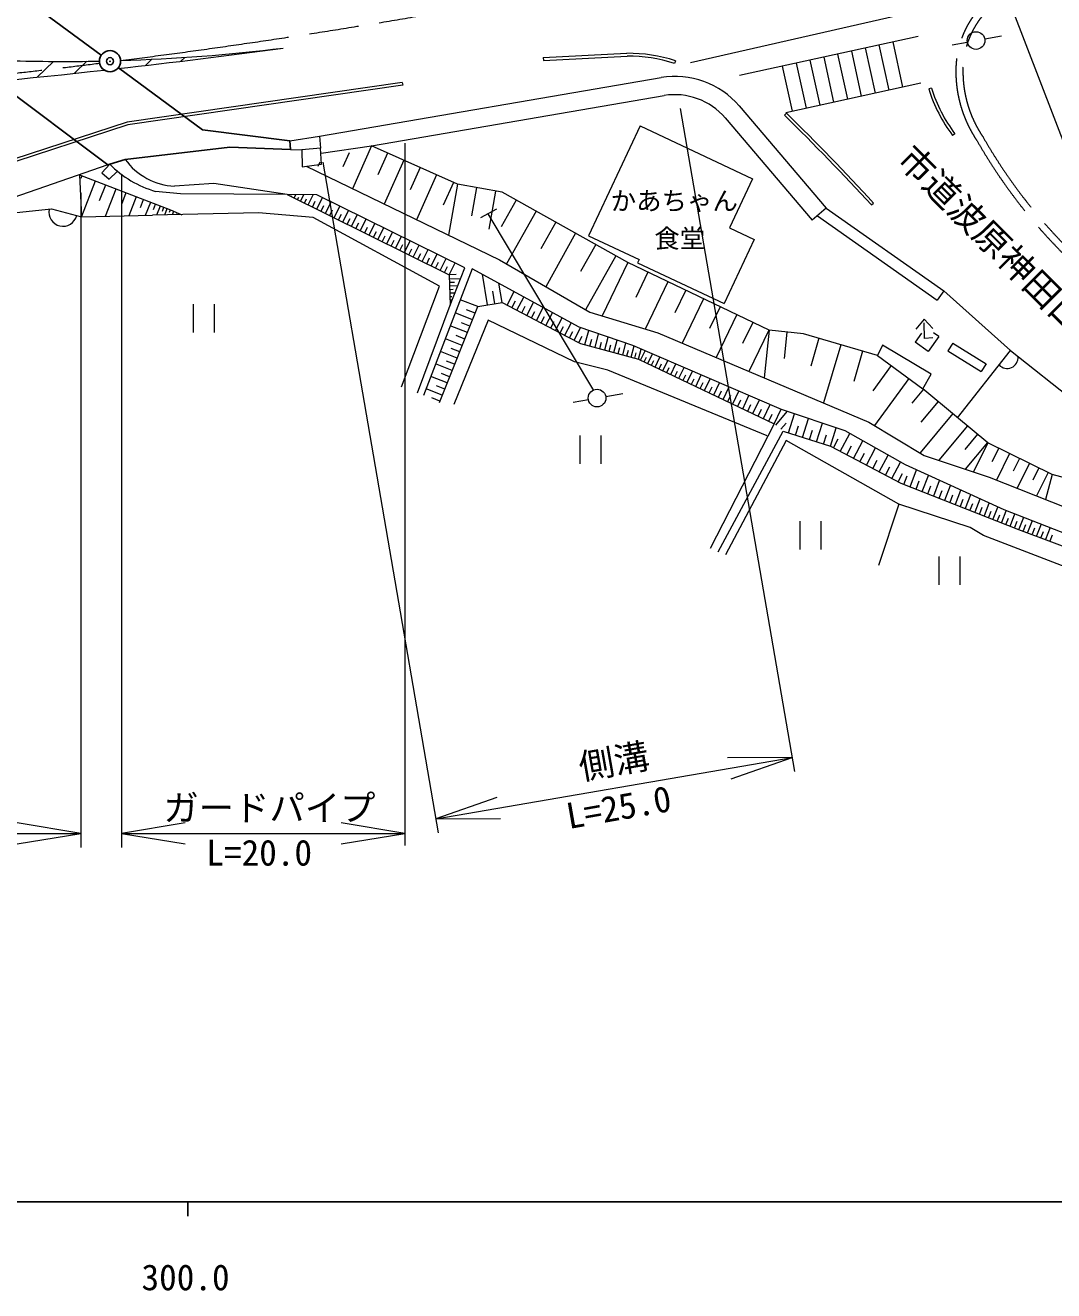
# Model space of a CAD drawing. Units: millimetres, scale not verified. Extents: x 40000 to 680000, y 20000 to 380000.
# Drawn here: x 356508 to 429262, y 198715 to 288252 of the extents above; entities that cross this region are included whole.
import ezdxf
from ezdxf.enums import TextEntityAlignment as Align

# ---------------------------------------------------------------- set-up
doc = ezdxf.new("R2010")
doc.units = ezdxf.units.MM
doc.header["$LTSCALE"] = 1000
doc.header["$PDMODE"] = 32
doc.header["$PDSIZE"] = 500
doc.linetypes.add('CHAIN', pattern=[18.5, 12, -1.5, 3.5, -1.5])
doc.linetypes.add('DASHED', pattern=[7.5, 6, -1.5])
for name, color, linetype, lineweight in [('M-BGD', 7, 'Continuous', 13), ('M-BMK', 2, 'CHAIN', 13), ('M-BMK-SRVR', 3, 'Continuous', 25), ('M-STR-HTXT', 7, 'Continuous', 13), ('M-STR-STR1', 1, 'Continuous', 25), ('M-STR-STRC', 7, 'Continuous', 25), ('M-TTL-BAND', 7, 'Continuous', 25)]:
    doc.layers.add(name, color=color, linetype=linetype, lineweight=lineweight)
doc.layers.add('M-OTRS', color=6, linetype='Continuous')
doc.styles.add('ＭＳ ゴシック', font='')
doc.styles.get('ＭＳ ゴシック').set_extended_font_data('MS Gothic')

# ---------------------------------------------------------------- blocks, each defined once
blk = doc.blocks.new('open_arrow')
at = {"color": 0, "linetype": 'Continuous', "lineweight": -2}
blk.add_lwpolyline([(7.5, 1.25), (0, 0), (7.5, -1.25)], dxfattribs=at)

msp = doc.modelspace()

# ---------------------------------------------------------------- linework, layer by layer
at = {"layer": 'M-BGD'}
for p, q in [((424383, 287284), (425581, 287496)), ((422083, 286879), (423152, 287067)), ((393148, 285969), (399072, 286277)), ((393148, 285969), (393159, 285769)), ((393159, 285769), (399077, 286077)), ((402495, 285750), (402435, 285559)), ((383179, 284206), (363713, 281405)), ((383207, 284008), (363759, 281210)), ((377321, 280404), (401487, 284566)), ((383179, 284206), (383207, 284008)), ((381004, 279720), (401701, 283284)), ((420609, 283809), (420418, 283747)), ((407015, 282548), (413174, 275308)), ((363713, 281405), (350939, 277240)), ((363759, 281210), (350970, 277040)), ((406027, 281703), (412183, 274466)), ((410358, 282026), (410218, 281883)), ((375225, 280083), (377321, 280404)), ((377321, 280404), (377380, 279566)), ((400008, 281128), (396363, 273356)), ((400008, 281128), (407963, 277396)), ((422272, 280564), (422111, 280445)), ((375260, 279466), (376068, 279436)), ((377380, 279566), (376068, 279436)), ((376068, 279436), (376092, 278250)), ((377464, 278418), (377380, 279566)), ((377436, 279202), (381004, 279720)), ((381004, 279720), (379649, 276690)), ((387076, 277005), (381004, 279720)), ((377336, 278578), (377195, 278263)), ((379420, 279227), (378975, 278230)), ((382140, 279212), (381455, 277679)), ((383276, 278704), (381890, 275604)), ((362353, 278388), (351257, 274529)), ((360338, 277663), (360478, 274696)), ((360338, 277663), (366788, 275200)), ((360509, 277596), (360434, 277403)), ((362479, 278432), (361933, 277803)), ((361933, 277803), (362437, 277355)), ((362353, 278388), (362416, 278341)), ((362437, 277355), (362996, 277915)), ((376092, 278250), (377464, 278418)), ((376372, 278278), (390056, 271646)), ((384438, 278184), (383737, 276616)), ((385600, 277665), (384183, 274493)), ((361450, 277231), (360477, 274722)), ((362176, 276950), (361742, 275832)), ((369838, 277061), (367068, 276865)), ((375043, 276278), (369838, 277061)), ((386790, 277133), (386073, 275529)), ((387076, 277005), (386438, 273400)), ((390238, 276445), (387076, 277005)), ((388428, 276766), (388075, 274772)), ((407963, 277396), (406331, 273916)), ((362902, 276668), (362151, 274733)), ((363627, 276387), (363310, 275569)), ((364353, 276105), (363835, 274769)), ((364854, 275911), (364635, 275346)), ((367488, 276334), (365725, 276501)), ((375043, 276278), (367488, 276334)), ((377142, 276250), (375043, 276278)), ((375043, 276278), (386488, 270597)), ((375091, 276254), (375102, 276277)), ((375315, 276143), (375347, 276208)), ((375538, 276032), (375656, 276269)), ((375762, 275921), (375848, 276093)), ((375986, 275809), (376211, 276262)), ((376251, 275678), (376395, 275968)), ((376517, 275546), (376868, 276253)), ((376822, 275395), (377024, 275801)), ((377128, 275243), (377532, 276058)), ((387608, 271101), (377142, 276250)), ((389780, 276527), (389300, 273817)), ((391236, 275887), (390176, 273994)), ((399137, 271464), (390238, 276445)), ((351971, 274585), (358351, 275256)), ((358351, 275256), (360478, 274696)), ((365355, 275716), (364998, 274794)), ((373000, 274990), (365515, 274808)), ((365701, 275582), (365550, 275193)), ((366047, 275448), (365800, 274812)), ((366285, 275356), (366181, 275087)), ((366524, 275263), (366354, 274824)), ((366757, 275173), (366691, 275001)), ((366788, 275200), (367586, 274850)), ((366990, 275082), (366895, 274835)), ((367223, 274992), (367194, 274917)), ((367456, 274901), (367435, 274847)), ((376862, 274655), (373000, 274990)), ((377434, 275091), (377636, 275499)), ((377740, 274939), (378146, 275756)), ((378047, 274786), (378250, 275195)), ((378354, 274634), (378761, 275453)), ((378662, 274481), (378866, 274891)), ((378970, 274328), (379378, 275149)), ((388729, 274646), (389878, 275272)), ((389232, 274913), (396695, 262404)), ((392638, 275102), (390545, 271363)), ((413174, 275308), (412183, 274466)), ((413174, 275308), (421484, 269458)), ((416367, 275539), (416515, 275674)), ((360478, 274696), (365515, 274808)), ((385817, 269785), (376862, 274655)), ((379279, 274175), (379483, 274586)), ((379588, 274022), (379996, 274845)), ((379897, 273868), (380102, 274280)), ((380207, 273715), (380617, 274540)), ((380828, 273406), (381238, 274234)), ((394040, 274317), (392988, 272438)), ((412544, 274773), (421024, 268804)), ((380517, 273561), (380722, 273974)), ((381139, 273252), (381345, 273666)), ((381450, 273098), (381862, 273927)), ((381762, 272943), (381968, 273358)), ((382074, 272788), (382487, 273620)), ((382700, 272477), (383114, 273312)), ((395442, 273533), (393326, 269753)), ((396363, 273356), (399938, 271680)), ((408072, 273099), (405949, 268573)), ((406331, 273916), (408072, 273099)), ((382387, 272633), (382594, 273049)), ((383013, 272322), (383221, 272739)), ((383327, 272166), (383742, 273002)), ((383641, 272010), (383849, 272429)), ((383956, 271854), (384372, 272692)), ((384587, 271541), (385004, 272382)), ((396859, 272739), (395796, 270839)), ((384271, 271697), (384480, 272117)), ((384903, 271384), (385112, 271805)), ((385219, 271227), (385637, 272070)), ((385536, 271070), (385745, 271492)), ((385853, 270912), (386272, 271758)), ((386488, 270597), (386909, 271444)), ((390056, 271646), (396436, 267952)), ((398277, 271946), (396138, 268125)), ((399137, 271464), (397326, 267684)), ((409127, 266679), (399137, 271464)), ((399938, 271680), (399827, 271444)), ((399827, 271444), (405949, 268573)), ((388125, 271031), (384683, 262062)), ((386171, 270755), (386381, 271178)), ((386488, 270597), (386572, 268442)), ((386529, 270623), (386982, 270641)), ((386572, 268442), (387608, 271101)), ((395681, 266889), (388125, 271031)), ((389217, 268464), (388846, 270636)), ((400555, 270785), (399702, 269004)), ((383130, 262678), (385817, 269785)), ((386499, 270316), (387314, 270348)), ((386509, 270066), (386862, 270080)), ((386519, 269816), (387116, 269839)), ((386528, 269566), (386773, 269576)), ((390238, 268638), (390006, 270000)), ((401972, 270106), (400371, 266763)), ((386538, 269317), (386919, 269331)), ((386548, 269067), (386684, 269072)), ((386558, 268817), (386721, 268823)), ((388517, 268344), (387284, 268839)), ((388517, 268344), (390238, 268638)), ((389727, 268551), (389577, 269434)), ((390238, 268638), (394855, 266218)), ((390587, 268456), (391085, 269409)), ((390939, 268272), (391186, 268745)), ((391291, 268088), (391781, 269027)), ((391984, 267725), (392468, 268650)), ((403226, 269506), (402461, 267907)), ((404480, 268905), (402976, 265766)), ((421484, 269458), (421024, 268804)), ((421484, 269458), (426195, 265247)), ((368378, 268517), (368378, 266517)), ((369861, 268517), (369861, 266517)), ((384250, 262258), (386572, 268442)), ((385803, 261572), (388517, 268344)), ((386567, 268567), (386595, 268568)), ((388146, 267419), (386927, 267908)), ((388332, 267882), (387719, 268128)), ((391637, 267907), (391881, 268373)), ((392326, 267547), (392566, 268006)), ((392668, 267368), (393145, 268279)), ((393342, 267016), (393811, 267914)), ((396436, 267952), (401250, 266497)), ((405657, 268341), (404918, 266799)), ((406834, 267778), (405383, 264748)), ((387780, 266505), (386574, 266988)), ((389259, 267379), (386824, 261418)), ((387963, 266962), (387357, 267205)), ((395359, 264441), (389259, 267379)), ((393005, 267192), (393241, 267644)), ((393679, 266840), (393912, 267285)), ((394015, 266664), (394478, 267549)), ((394347, 266490), (394577, 266929)), ((394679, 266317), (395135, 267188)), ((395333, 265975), (395791, 266852)), ((399487, 265602), (395681, 266889)), ((407970, 267233), (407257, 265745)), ((420088, 267451), (419517, 266751)), ((420088, 267451), (420715, 266807)), ((420131, 266098), (420088, 267189)), ((387417, 265600), (386225, 266078)), ((387599, 266053), (386999, 266293)), ((394855, 266218), (395779, 265742)), ((395006, 266146), (395232, 266578)), ((395662, 265803), (395904, 266267)), ((396095, 265657), (396364, 266658)), ((396454, 265560), (396585, 266050)), ((396812, 265464), (397069, 266420)), ((397496, 265280), (397741, 266192)), ((398149, 265105), (398382, 265975)), ((401250, 266497), (416193, 260173)), ((409106, 266689), (407705, 263765)), ((409127, 266679), (408778, 263311)), ((411561, 266427), (409127, 266679)), ((410390, 266549), (410196, 264671)), ((416794, 264888), (411561, 266427)), ((412654, 266106), (412074, 264134)), ((419912, 266459), (419466, 265841)), ((420720, 266141), (420131, 266098)), ((421140, 266223), (420385, 265177)), ((421140, 266223), (420751, 266504)), ((387059, 264706), (385880, 265179)), ((387238, 265153), (386645, 265391)), ((395779, 265742), (399892, 264636)), ((397154, 265372), (397279, 265839)), ((397822, 265193), (397942, 265638)), ((398460, 265021), (398574, 265447)), ((398772, 264938), (398995, 265768)), ((399066, 264858), (399175, 265264)), ((399361, 264779), (399572, 265565)), ((410008, 261069), (399487, 265602)), ((399627, 264708), (399727, 265081)), ((399892, 264636), (400083, 265345)), ((400038, 264567), (400354, 265228)), ((414200, 265651), (412987, 261530)), ((415745, 265197), (415113, 263047)), ((417158, 265616), (416794, 264888)), ((420600, 263573), (417158, 265616)), ((420385, 265177), (419466, 265841)), ((422121, 265752), (421784, 265209)), ((421784, 265209), (424137, 263749)), ((422121, 265752), (424474, 264292)), ((422461, 260484), (426195, 265247)), ((426195, 265247), (430853, 261566)), ((386704, 263822), (385538, 264289)), ((386882, 264264), (386295, 264499)), ((397710, 263853), (395359, 264441)), ((399892, 264636), (409491, 260061)), ((400294, 264445), (400454, 264781)), ((400549, 264323), (400874, 265004)), ((400812, 264198), (400976, 264544)), ((401075, 264073), (401409, 264774)), ((401345, 263944), (401515, 264300)), ((401616, 263815), (401960, 264536)), ((402173, 263550), (402527, 264292)), ((417767, 264178), (416464, 262394)), ((416794, 264888), (420012, 262538)), ((424474, 264292), (424137, 263749)), ((386354, 262947), (385200, 263409)), ((386529, 263384), (385949, 263617)), ((408987, 259208), (397710, 263853)), ((401894, 263682), (402069, 264048)), ((402459, 263413), (402639, 263790)), ((402746, 263276), (403110, 264041)), ((403041, 263136), (403226, 263523)), ((403336, 262995), (403711, 263782)), ((403640, 262850), (403830, 263249)), ((403943, 262705), (404330, 263515)), ((404569, 262407), (404966, 263241)), ((419015, 263266), (416584, 259938)), ((420012, 262538), (420600, 263573)), ((386007, 262082), (384866, 262539)), ((386180, 262514), (385607, 262744)), ((404256, 262556), (404452, 262967)), ((404891, 262254), (405092, 262677)), ((405212, 262101), (405621, 262959)), ((405544, 261943), (405751, 262378)), ((405875, 261785), (406296, 262668)), ((406557, 261460), (406990, 262369)), ((420045, 262511), (419216, 261518)), ((422391, 260551), (420012, 262538)), ((385836, 261654), (385268, 261882)), ((395271, 261578), (396340, 261767)), ((397571, 261984), (398769, 262195)), ((406216, 261622), (406429, 262070)), ((406908, 261292), (407128, 261754)), ((407259, 261125), (407705, 262061)), ((407981, 260781), (408441, 261744)), ((421084, 261643), (419859, 260176)), ((407620, 260953), (407846, 261428)), ((408353, 260603), (408586, 261092)), ((408725, 260426), (409198, 261418)), ((409108, 260244), (409348, 260747)), ((409491, 260061), (409977, 261082)), ((409604, 259967), (410404, 260936)), ((414514, 259557), (410008, 261069)), ((410499, 259413), (410929, 260760)), ((422123, 260775), (419808, 258004)), ((409491, 260061), (404957, 251232)), ((409967, 259667), (410325, 260100)), ((410999, 259253), (411212, 259923)), ((411498, 259094), (411924, 260426)), ((412487, 258778), (412907, 260096)), ((413464, 258466), (413881, 259770)), ((416193, 260173), (420110, 257822)), ((423169, 259901), (421143, 257476)), ((424602, 258704), (422391, 260551)), ((395747, 259220), (395747, 257220)), ((397230, 259220), (397230, 257220)), ((405531, 250995), (410134, 259529)), ((410330, 258872), (406049, 250785)), ((410134, 259529), (413464, 258466)), ((418305, 254367), (410330, 258872)), ((411992, 258936), (412204, 259599)), ((412975, 258622), (413185, 259278)), ((413681, 258352), (414013, 258983)), ((414160, 258101), (414831, 259378)), ((418767, 257151), (414514, 259557)), ((415096, 257609), (415752, 258857)), ((423872, 259313), (422974, 258238)), ((413464, 258466), (418445, 255850)), ((414628, 257855), (414960, 258486)), ((415554, 257369), (415878, 257986)), ((416011, 257128), (416651, 258348)), ((424576, 258726), (423009, 256850)), ((424602, 258704), (423595, 256654)), ((429163, 256465), (424602, 258704)), ((425371, 258327), (424893, 257353)), ((426139, 257949), (425220, 256076)), ((416468, 256888), (416785, 257491)), ((416925, 256648), (417551, 257839)), ((417372, 256413), (417681, 257002)), ((417819, 256179), (418430, 257342)), ((425763, 253961), (418767, 257151)), ((420110, 257822), (424700, 256283)), ((426842, 257605), (426396, 256695)), ((427544, 257260), (426678, 255495)), ((418255, 255950), (418559, 256529)), ((418655, 255769), (418890, 256379)), ((419102, 255597), (419561, 256789)), ((419957, 255268), (420396, 256408)), ((424700, 256283), (432003, 253373)), ((428206, 256935), (427786, 256078)), ((428868, 256610), (428052, 254948)), ((429163, 256465), (428688, 254694)), ((434480, 255038), (429163, 256465)), ((418445, 255850), (426784, 252576)), ((419530, 255432), (419754, 256016)), ((420366, 255111), (420581, 255668)), ((420775, 254953), (421195, 256044)), ((421166, 254803), (421372, 255336)), ((421558, 254652), (421959, 255695)), ((422306, 254364), (422690, 255362)), ((418305, 254367), (416878, 250029)), ((423342, 252716), (418305, 254367)), ((421932, 254508), (422128, 255019)), ((422664, 254227), (422852, 254715)), ((423022, 254089), (423389, 255043)), ((423364, 253957), (423544, 254424)), ((423707, 253825), (424058, 254738)), ((424361, 253573), (424697, 254447)), ((424034, 253699), (424206, 254146)), ((424675, 253453), (424839, 253880)), ((424988, 253332), (425309, 254168)), ((425291, 253216), (425448, 253624)), ((425594, 253099), (425905, 253908)), ((430296, 252198), (425763, 253961)), ((426206, 252864), (426520, 253679)), ((426822, 252627), (427139, 253449)), ((411312, 253161), (411312, 251161)), ((412795, 253161), (412795, 251161)), ((424294, 252156), (423342, 252716)), ((425900, 252982), (426056, 253387)), ((426514, 252745), (426672, 253155)), ((426784, 252576), (435319, 249357)), ((427133, 252507), (427292, 252920)), ((427444, 252387), (427763, 253216)), ((427758, 252267), (427918, 252683)), ((428071, 252146), (428393, 252982)), ((428703, 251903), (429027, 252746)), ((431038, 249553), (424294, 252156)), ((428387, 252025), (428548, 252444)), ((429022, 251780), (429184, 252204)), ((421131, 250654), (421131, 248654)), ((422614, 250654), (422614, 248654))]:
    msp.add_line(p, q, dxfattribs=at)
for centre in [(423768, 287176), (396956, 261875)]:
    msp.add_circle(centre, 625, dxfattribs=at)
at = {"layer": 'M-BGD', "linetype": 'DASHED'}
for centre, radius, start, end in [((429008, 285035), 6667, 108.0951, 177.67213), ((429008, 285035), 6167, 108.0951, 177.66381), ((431097, 284982), 8756, 177.87826, 214.13136), ((431097, 284982), 8256, 177.88453, 214.26262), ((456728, 298860), 37370, 209.71923, 229.66993), ((456728, 298860), 37870, 209.7489, 229.66928)]:
    msp.add_arc(centre, radius, start, end, dxfattribs=at)
at = {"layer": 'M-BGD'}
for centre, radius, start, end in [((399038, 274669), 11608, 72.67147, 89.82782), ((399038, 274669), 11408, 72.67147, 89.80033), ((402453, 278630), 6014, 40.65115, 99.23995), ((402453, 278630), 4714, 40.68579, 99.17116), ((431304, 287244), 11433, 197.80567, 216.48383), ((431304, 287244), 11233, 197.80567, 216.48383), ((296963, 165969), 162058, 42.5408, 45.66485), ((296963, 165969), 162258, 42.5408, 45.66485), ((367294, 281447), 4587, 215.72793, 267.17969), ((367720, 283550), 7325, 224.31524, 254.19406), ((359177, 275027), 996, 167.61954, 345.89003), ((425968, 264756), 780, 222.72314, 4.02953)]:
    msp.add_arc(centre, radius, start, end, dxfattribs=at)
at = {"layer": 'M-BMK'}
for start, end in [(277.26887, 288.54929), (273.12355, 277.09703)]:
    msp.add_arc((300101, 780842), 499094, start, end, dxfattribs=at)
at = {"layer": 'M-BMK-SRVR'}
msp.add_circle((362501, 285713), 750, dxfattribs=at)
at = {"layer": 'M-OTRS'}
msp.add_point((362501, 285713), dxfattribs=at)
at = {"layer": 'M-STR-HTXT'}
for p, q in [((426306, 289474), (445483, 239492)), ((402844, 282356), (410921, 235451)), ((383357, 279924), (383357, 230216)), ((377549, 278580), (385724, 231111)), ((363315, 277711), (363315, 230075)), ((360434, 276403), (360434, 230075)), ((385554, 232097), (410752, 236436)), ((321227, 231075), (360434, 231075)), ((363315, 231075), (383357, 231075))]:
    msp.add_line(p, q, dxfattribs=at)
at = {"layer": 'M-STR-STR1'}
for p, q in [((361882, 286137), (355368, 290934)), ((348039, 289080), (362353, 278388)), ((369041, 280867), (363089, 285249)), ((375225, 280083), (369041, 280867)), ((363570, 278768), (370971, 279622)), ((370971, 279622), (375260, 279466)), ((375225, 280083), (375260, 279461)), ((363570, 278768), (362479, 278432)), ((362479, 278432), (362353, 278388))]:
    msp.add_line(p, q, dxfattribs=at)
at = {"layer": 'M-STR-STRC', "lineweight": 13}
for p, q in [((419831, 289309), (403572, 285587)), ((419663, 287462), (407042, 284692)), ((416647, 283455), (415947, 286647)), ((417624, 283670), (416924, 286861)), ((418601, 283884), (417900, 287075)), ((358500, 285697), (357339, 284581)), ((360869, 285706), (359984, 284855)), ((365454, 285847), (365001, 285412)), ((367791, 285982), (367507, 285709)), ((412740, 282598), (412040, 285789)), ((413717, 282812), (413017, 286003)), ((414694, 283026), (413993, 286218)), ((415671, 283241), (414970, 286432)), ((410787, 282169), (410086, 285360)), ((411764, 282383), (411063, 285574)), ((419859, 284160), (410318, 282066))]:
    msp.add_line(p, q, dxfattribs=at)
for centre, radius, start, end in [((306375, 790462), 508442, 276.39831, 277.7273), ((359209, 414126), 128430, 271.80262, 276.94517), ((359209, 414126), 128430, 268.2711, 271.13384), ((306375, 790462), 508442, 272.64242, 276.29164)]:
    msp.add_arc(centre, radius, start, end, dxfattribs=at)
at = {"layer": 'M-TTL-BAND'}
for p, q in [((40000, 205000), (579000, 205000)), ((368000, 205000), (368000, 204000))]:
    msp.add_line(p, q, dxfattribs=at)

# ---------------------------------------------------------------- block references
at = {"layer": 'M-STR-HTXT', "xscale": 600, "yscale": 600}
for p, rotation in [((410752, 236436), 189.8), ((385554, 232097), 9.8), ((360434, 231075), 180), ((383357, 231075), 180)]:
    msp.add_blockref('open_arrow', p, dxfattribs=dict(at, rotation=rotation))
msp.add_blockref('open_arrow', (363315, 231075), dxfattribs=at)

# ---------------------------------------------------------------- texts
at = {"layer": 'M-BGD', "style": 'ＭＳ ゴシック'}
msp.add_text('市道波原神田口線', height=1833, rotation=315.022, dxfattribs=at).set_placement((431833, 264125), align=Align.BOTTOM_RIGHT)
for s, p in [('かあちゃん', (397922, 274776)), ('食堂', (401004, 272112))]:
    msp.add_text(s, height=1320, dxfattribs=at).set_placement(p, align=Align.BOTTOM_LEFT)
at = {"layer": 'M-STR-HTXT', "style": 'ＭＳ ゴシック'}
for s, p in [('側溝', (398401, 234740)), ('L=25.0', (398740, 231487))]:
    msp.add_text(s, height=1833, rotation=10, dxfattribs=at).set_placement(p, align=Align.BOTTOM_CENTER)
for s, p in [('ガードパイプ', (373779, 231416)), ('L=20.0', (373054, 228243))]:
    msp.add_text(s, height=1833, dxfattribs=at).set_placement(p, align=Align.BOTTOM_CENTER)
at = {"layer": 'M-TTL-BAND', "style": 'ＭＳ ゴシック'}
msp.add_text('300.0', height=1833, dxfattribs=at).set_placement((367844, 198195), align=Align.BOTTOM_CENTER)

doc.saveas('drawing.dxf')
